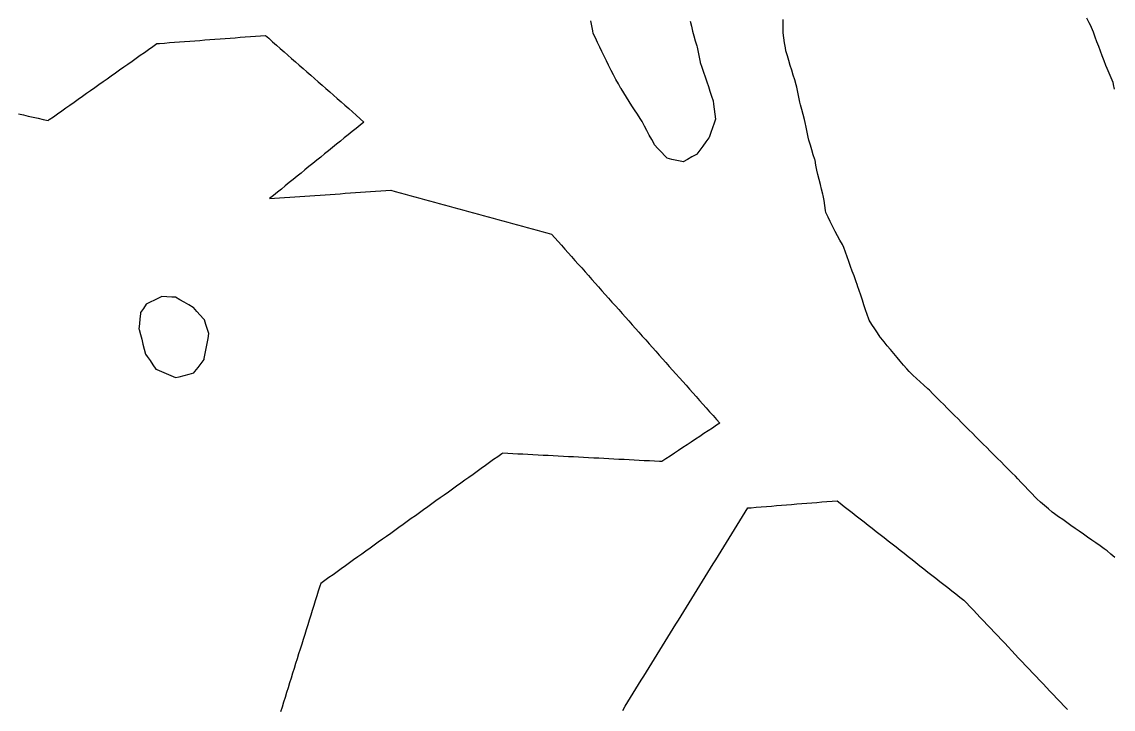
# Model space of a CAD drawing. Header units: millimetres. Extents: x 230 to 3347, y 514 to 5196.
# Drawn here: x 1133.4 to 1348.8, y 1534.5 to 1670.3 of the extents above; entities that cross this region are included whole.
import ezdxf

# ---------------------------------------------------------------- set-up
doc = ezdxf.new("R2010")
doc.units = ezdxf.units.MM
for name, color, linetype in [('ALL_HOLES', 1, 'Continuous'), ('ALL_ISLANDS', 7, 'Continuous'), ('OUTLINE_ISLAND_01', 7, 'Continuous'), ('OUTLINE_ISLAND_01_HOLE_03', 1, 'Continuous'), ('OUTLINE_ISLAND_01_HOLE_07', 1, 'Continuous'), ('OUTLINE_ISLAND_48', 7, 'Continuous')]:
    doc.layers.add(name, color=color, linetype=linetype)

msp = doc.modelspace()

# ---------------------------------------------------------------- linework, layer by layer
at = {"layer": 'ALL_HOLES'}
for points in [[(1265.3721, 1670.3829), (1265.5909, 1669.4072), (1265.8098, 1668.4314), (1266.0842, 1667.4709), (1266.3589, 1666.5094), (1266.6336, 1665.5479), (1266.6998, 1665.2253), (1266.9008, 1664.2457), (1267.1018, 1663.2661), (1267.3028, 1662.2865), (1267.3254, 1662.22), (1267.6471, 1661.2731), (1267.9688, 1660.3263), (1268.2905, 1659.3795), (1268.6122, 1658.4326), (1268.9339, 1657.4858), (1269.2556, 1656.5389), (1269.5773, 1655.5921), (1269.8991, 1654.6453), (1269.9747, 1653.9921), (1270.0898, 1652.9988), (1270.2048, 1652.0054), (1270.3199, 1651.012), (1270.0711, 1650.2727), (1269.7522, 1649.3249), (1269.4333, 1648.3771), (1269.1144, 1647.4293), (1269.0437, 1647.3334), (1268.4503, 1646.5285), (1267.8569, 1645.7237), (1267.2634, 1644.9188), (1266.67, 1644.1139), (1266.568, 1644.0569), (1265.6948, 1643.5695), (1264.8217, 1643.0821), (1263.9485, 1642.5947), (1263.7084, 1642.6499), (1262.7339, 1642.8741), (1261.7593, 1643.0983), (1260.7848, 1643.3225), (1260.3486, 1643.7924), (1259.6683, 1644.5253), (1258.9879, 1645.2582), (1258.3076, 1645.9911), (1258.224, 1646.147), (1257.7514, 1647.0282), (1257.2787, 1647.9095), (1256.8061, 1648.7907), (1256.3334, 1649.672), (1255.8608, 1650.5533), (1255.4691, 1651.166), (1254.9304, 1652.0085), (1254.3917, 1652.851), (1253.8531, 1653.6936), (1253.3144, 1654.5361), (1252.7758, 1655.3786), (1252.2371, 1656.2211), (1251.6984, 1657.0636), (1251.6656, 1657.1239), (1251.1872, 1658.002), (1250.7088, 1658.8802), (1250.2303, 1659.7583), (1249.7519, 1660.6364), (1249.6832, 1660.7788), (1249.2485, 1661.6794), (1248.8138, 1662.5799), (1248.3791, 1663.4805), (1247.9444, 1664.3811), (1247.5097, 1665.2816), (1247.0749, 1666.1822), (1246.6402, 1667.0828), (1246.2055, 1667.9834), (1246.1137, 1668.4786), (1245.9313, 1669.4618), (1245.7489, 1670.445)], [(1349.14, 1564.4613), (1348.3925, 1565.1255), (1347.645, 1565.7898), (1347.048, 1566.2088), (1346.2295, 1566.7834), (1345.4111, 1567.3579), (1344.5926, 1567.9325), (1343.7741, 1568.507), (1342.9557, 1569.0816), (1342.1372, 1569.6561), (1341.3187, 1570.2307), (1340.5003, 1570.8052), (1339.6818, 1571.3798), (1338.8633, 1571.9543), (1338.0448, 1572.5289), (1337.2264, 1573.1034), (1336.8033, 1573.4598), (1336.0386, 1574.1042), (1335.2739, 1574.7485), (1334.5092, 1575.3929), (1333.7444, 1576.0372), (1333.4285, 1576.3749), (1332.7454, 1577.1051), (1332.0622, 1577.8354), (1331.379, 1578.5656), (1330.6958, 1579.2959), (1330.0126, 1580.0261), (1329.5195, 1580.5196), (1328.8126, 1581.227), (1328.1058, 1581.9344), (1327.399, 1582.6418), (1326.6922, 1583.3492), (1325.9854, 1584.0566), (1325.2785, 1584.764), (1324.5717, 1585.4714), (1323.8649, 1586.1787), (1323.1581, 1586.8861), (1322.4512, 1587.5935), (1321.7444, 1588.3009), (1321.0376, 1589.0083), (1320.3308, 1589.7157), (1319.6239, 1590.4231), (1318.9171, 1591.1305), (1318.2103, 1591.8379), (1317.5035, 1592.5452), (1316.7966, 1593.2526), (1316.0898, 1593.96), (1315.383, 1594.6674), (1314.6762, 1595.3748), (1313.9693, 1596.0822), (1313.2625, 1596.7896), (1312.5557, 1597.497), (1312.2222, 1597.8041), (1311.4866, 1598.4816), (1310.751, 1599.1591), (1310.0155, 1599.8365), (1309.2799, 1600.514), (1308.5443, 1601.1914), (1308.1093, 1601.7087), (1307.4657, 1602.4741), (1306.8221, 1603.2394), (1306.1785, 1604.0048), (1305.5349, 1604.7701), (1304.8912, 1605.5355), (1304.2476, 1606.3008), (1303.604, 1607.0662), (1302.9604, 1607.8315), (1302.8666, 1607.9752), (1302.3199, 1608.8126), (1301.7732, 1609.6499), (1301.2266, 1610.4872), (1300.6799, 1611.3246), (1300.6151, 1611.5157), (1300.2938, 1612.4627), (1299.9726, 1613.4097), (1299.6513, 1614.3567), (1299.3301, 1615.3037), (1299.0088, 1616.2507), (1298.6875, 1617.1976), (1298.3663, 1618.1446), (1298.3507, 1618.1885), (1298.0161, 1619.1309), (1297.6814, 1620.0732), (1297.3468, 1621.0156), (1297.0122, 1621.9579), (1296.6775, 1622.9003), (1296.3429, 1623.8426), (1296.0083, 1624.7849), (1295.6736, 1625.7273), (1295.3832, 1626.2547), (1294.9009, 1627.1307), (1294.4185, 1628.0066), (1293.9362, 1628.8826), (1293.8715, 1629.0148), (1293.432, 1629.9131), (1292.9926, 1630.8113), (1292.5531, 1631.7096), (1292.1137, 1632.6079), (1292.0567, 1632.9925), (1291.91, 1633.9817), (1291.7633, 1634.9708), (1291.6166, 1635.96), (1291.5487, 1636.2191), (1291.295, 1637.1864), (1291.0412, 1638.1537), (1290.7875, 1639.1209), (1290.5338, 1640.0882), (1290.3685, 1640.9448), (1290.1791, 1641.9267), (1289.9897, 1642.9086), (1289.9445, 1643.0561), (1289.6514, 1644.0122), (1289.3583, 1644.9683), (1289.0652, 1645.9243), (1288.772, 1646.8804), (1288.654, 1647.4649), (1288.4561, 1648.4451), (1288.2582, 1649.4254), (1288.0602, 1650.4056), (1287.8987, 1650.9877), (1287.6314, 1651.9513), (1287.3641, 1652.9149), (1287.0968, 1653.8785), (1286.9906, 1654.4089), (1286.7944, 1655.3894), (1286.5981, 1656.37), (1286.4018, 1657.3505), (1286.2594, 1657.8217), (1285.97, 1658.7789), (1285.6806, 1659.7362), (1285.3913, 1660.6934), (1285.1019, 1661.6506), (1284.8125, 1662.6078), (1284.5231, 1663.565), (1284.2337, 1664.5222), (1284.1395, 1665.1171), (1283.9831, 1666.1048), (1283.8266, 1667.0925), (1283.6701, 1668.0801), (1283.6795, 1668.7255), (1283.694, 1669.7254), (1283.7086, 1670.7253)], [(1343.5494, 1671.0266), (1344.0171, 1670.1427), (1344.4847, 1669.2588), (1344.5068, 1669.2001), (1344.8581, 1668.2638), (1345.2094, 1667.3276), (1345.5607, 1666.3913), (1345.912, 1665.455), (1346.2633, 1664.5188), (1346.6146, 1663.5825), (1346.9659, 1662.6463), (1347.3172, 1661.71), (1347.5682, 1661.118), (1347.9585, 1660.1973), (1348.3489, 1659.2767), (1348.7392, 1658.356), (1348.8179, 1657.9144), (1348.9934, 1656.9299)]]:
    msp.add_lwpolyline(points, dxfattribs=at)
at = {"layer": 'ALL_ISLANDS'}
for points in [[(1132.7753, 1652.0766), (1133.7516, 1651.8605), (1134.728, 1651.6444), (1135.7043, 1651.4282), (1136.6807, 1651.2121), (1137.6571, 1650.9959), (1138.6334, 1650.7798), (1138.8675, 1650.9454), (1139.6838, 1651.523), (1140.5002, 1652.1006), (1141.3165, 1652.6781), (1142.1328, 1653.2557), (1142.9492, 1653.8333), (1143.7655, 1654.4109), (1144.5818, 1654.9885), (1145.3981, 1655.5661), (1146.2145, 1656.1436), (1147.0308, 1656.7212), (1147.8471, 1657.2988), (1148.6635, 1657.8764), (1149.4798, 1658.454), (1150.2961, 1659.0316), (1151.1125, 1659.6091), (1151.9288, 1660.1867), (1152.7451, 1660.7643), (1153.5615, 1661.3419), (1154.3778, 1661.9195), (1155.1941, 1662.4971), (1156.0105, 1663.0746), (1156.8268, 1663.6522), (1157.6431, 1664.2298), (1158.4595, 1664.8074), (1159.2758, 1665.385), (1160.0921, 1665.9626), (1160.5986, 1666.0008), (1161.5957, 1666.0761), (1162.5929, 1666.1513), (1163.59, 1666.2266), (1164.5872, 1666.3019), (1165.5844, 1666.3771), (1166.5815, 1666.4524), (1167.5787, 1666.5277), (1168.5759, 1666.603), (1169.573, 1666.6782), (1170.5702, 1666.7535), (1171.5674, 1666.8288), (1172.5645, 1666.9041), (1173.5617, 1666.9793), (1174.5588, 1667.0546), (1175.556, 1667.1299), (1176.5532, 1667.2051), (1177.5503, 1667.2804), (1178.5475, 1667.3557), (1179.5447, 1667.431), (1180.5418, 1667.5062), (1181.539, 1667.5815), (1182.1998, 1666.9992), (1182.9502, 1666.3382), (1183.7005, 1665.6771), (1184.4508, 1665.016), (1185.2011, 1664.3549), (1185.9514, 1663.6938), (1186.7017, 1663.0328), (1187.4521, 1662.3717), (1188.2024, 1661.7106), (1188.9527, 1661.0495), (1189.703, 1660.3885), (1190.4533, 1659.7274), (1191.2036, 1659.0663), (1191.954, 1658.4052), (1192.7043, 1657.7441), (1193.4546, 1657.0831), (1194.2049, 1656.422), (1194.9552, 1655.7609), (1195.7055, 1655.0998), (1196.4558, 1654.4387), (1197.2062, 1653.7777), (1197.9565, 1653.1166), (1198.7068, 1652.4555), (1199.4571, 1651.7944), (1200.2074, 1651.1333), (1200.9577, 1650.4723), (1200.1986, 1649.8556), (1199.4224, 1649.2251), (1198.6462, 1648.5946), (1197.87, 1647.9641), (1197.0938, 1647.3336), (1196.3176, 1646.7031), (1195.5415, 1646.0726), (1194.7653, 1645.4421), (1193.9891, 1644.8116), (1193.2129, 1644.1811), (1192.4367, 1643.5506), (1191.6605, 1642.9201), (1190.8843, 1642.2896), (1190.1081, 1641.6591), (1189.332, 1641.0285), (1188.5558, 1640.398), (1187.7796, 1639.7675), (1187.0034, 1639.137), (1186.2272, 1638.5065), (1185.451, 1637.876), (1184.6748, 1637.2455), (1183.8986, 1636.615), (1183.1225, 1635.9845), (1182.3463, 1635.354), (1183.3226, 1635.4218), (1184.3202, 1635.4911), (1185.3178, 1635.5603), (1186.3154, 1635.6296), (1187.313, 1635.6988), (1188.3106, 1635.7681), (1189.3082, 1635.8373), (1190.3058, 1635.9066), (1191.3034, 1635.9758), (1192.301, 1636.0451), (1193.2986, 1636.1143), (1194.2962, 1636.1836), (1195.2938, 1636.2528), (1196.2914, 1636.3221), (1197.289, 1636.3913), (1198.2866, 1636.4606), (1199.2842, 1636.5298), (1200.2818, 1636.5991), (1201.2794, 1636.6683), (1202.277, 1636.7376), (1203.2746, 1636.8068), (1204.2722, 1636.8761), (1205.2698, 1636.9453), (1206.2674, 1637.0146), (1207.1527, 1636.7718), (1208.1171, 1636.5073), (1209.0815, 1636.2428), (1210.0458, 1635.9783), (1211.0102, 1635.7139), (1211.9746, 1635.4494), (1212.939, 1635.1849), (1213.9034, 1634.9204), (1214.8678, 1634.6559), (1215.8322, 1634.3914), (1216.7966, 1634.127), (1217.761, 1633.8625), (1218.7254, 1633.598), (1219.6897, 1633.3335), (1220.6541, 1633.069), (1221.6185, 1632.8045), (1222.5829, 1632.5401), (1223.5473, 1632.2756), (1224.5117, 1632.0111), (1225.4761, 1631.7466), (1226.4405, 1631.4821), (1227.4049, 1631.2177), (1228.3693, 1630.9532), (1229.3337, 1630.6887), (1230.298, 1630.4242), (1231.2624, 1630.1597), (1232.2268, 1629.8952), (1233.1912, 1629.6308), (1234.1556, 1629.3663), (1235.12, 1629.1018), (1236.0844, 1628.8373), (1237.0488, 1628.5728), (1238.0132, 1628.3083), (1238.6212, 1627.6248), (1239.2859, 1626.8776), (1239.9505, 1626.1304), (1240.6152, 1625.3833), (1241.2798, 1624.6361), (1241.9444, 1623.8889), (1242.6091, 1623.1418), (1243.2737, 1622.3946), (1243.9383, 1621.6475), (1244.603, 1620.9003), (1245.2676, 1620.1531), (1245.9323, 1619.406), (1246.5969, 1618.6588), (1247.2615, 1617.9116), (1247.9262, 1617.1645), (1248.5908, 1616.4173), (1249.2555, 1615.6701), (1249.9201, 1614.923), (1250.5847, 1614.1758), (1251.2494, 1613.4286), (1251.914, 1612.6815), (1252.5787, 1611.9343), (1253.2433, 1611.1872), (1253.9079, 1610.44), (1254.5726, 1609.6928), (1255.2372, 1608.9457), (1255.9019, 1608.1985), (1256.5665, 1607.4513), (1257.2311, 1606.7042), (1257.8958, 1605.957), (1258.5604, 1605.2098), (1259.2251, 1604.4627), (1259.8897, 1603.7155), (1260.5543, 1602.9683), (1261.219, 1602.2212), (1261.8836, 1601.474), (1262.5482, 1600.7268), (1263.2129, 1599.9797), (1263.8775, 1599.2325), (1264.5422, 1598.4854), (1265.2068, 1597.7382), (1265.8714, 1596.991), (1266.5361, 1596.2439), (1267.2007, 1595.4967), (1267.8654, 1594.7495), (1268.53, 1594.0024), (1269.1946, 1593.2552), (1269.8593, 1592.508), (1270.5239, 1591.7609), (1271.1886, 1591.0137), (1270.5614, 1590.5978), (1269.728, 1590.0451), (1268.8946, 1589.4924), (1268.0612, 1588.9397), (1267.2278, 1588.387), (1266.3944, 1587.8343), (1265.561, 1587.2816), (1264.7276, 1586.7289), (1263.8943, 1586.1763), (1263.0609, 1585.6236), (1262.2275, 1585.0709), (1261.3941, 1584.5182), (1260.5607, 1583.9655), (1259.7273, 1583.4128), (1259.2895, 1583.436), (1258.2909, 1583.4888), (1257.2923, 1583.5417), (1256.2937, 1583.5946), (1255.2951, 1583.6474), (1254.2965, 1583.7003), (1253.2979, 1583.7531), (1252.2993, 1583.806), (1251.3007, 1583.8588), (1250.3021, 1583.9117), (1249.3035, 1583.9646), (1248.3049, 1584.0174), (1247.3063, 1584.0703), (1246.3077, 1584.1231), (1245.3091, 1584.176), (1244.3105, 1584.2288), (1243.3119, 1584.2817), (1242.3133, 1584.3346), (1241.3147, 1584.3874), (1240.3161, 1584.4403), (1239.3175, 1584.4931), (1238.3189, 1584.546), (1237.3203, 1584.5988), (1236.3217, 1584.6517), (1235.3231, 1584.7046), (1234.3245, 1584.7574), (1233.3259, 1584.8103), (1232.3273, 1584.8631), (1231.3287, 1584.916), (1230.3301, 1584.9688), (1229.3315, 1585.0217), (1228.3329, 1585.0746), (1228.1873, 1584.9702), (1227.3745, 1584.3876), (1226.5617, 1583.805), (1225.749, 1583.2224), (1224.9362, 1582.6398), (1224.1234, 1582.0572), (1223.3107, 1581.4747), (1222.4979, 1580.8921), (1221.6851, 1580.3095), (1220.8723, 1579.7269), (1220.0596, 1579.1443), (1219.2468, 1578.5617), (1218.434, 1577.9791), (1217.6213, 1577.3966), (1216.8085, 1576.814), (1215.9957, 1576.2314), (1215.183, 1575.6488), (1214.3702, 1575.0662), (1213.5574, 1574.4836), (1212.7447, 1573.901), (1211.9319, 1573.3184), (1211.1191, 1572.7359), (1210.3064, 1572.1533), (1209.4936, 1571.5707), (1208.6808, 1570.9881), (1207.8681, 1570.4055), (1207.0553, 1569.8229), (1206.2425, 1569.2403), (1205.4297, 1568.6577), (1204.617, 1568.0752), (1203.8042, 1567.4926), (1202.9914, 1566.91), (1202.1787, 1566.3274), (1201.3659, 1565.7448), (1200.5531, 1565.1622), (1199.7404, 1564.5796), (1198.9276, 1563.9971), (1198.1148, 1563.4145), (1197.3021, 1562.8319), (1196.4893, 1562.2493), (1195.6765, 1561.6667), (1194.8638, 1561.0841), (1194.051, 1560.5015), (1193.2382, 1559.9189), (1192.4255, 1559.3364), (1192.2569, 1558.7971), (1191.9586, 1557.8426), (1191.6603, 1556.8881), (1191.362, 1555.9337), (1191.0637, 1554.9792), (1190.7654, 1554.0247), (1190.467, 1553.0702), (1190.1687, 1552.1158), (1189.8704, 1551.1613), (1189.5721, 1550.2068), (1189.2738, 1549.2524), (1188.9755, 1548.2979), (1188.6772, 1547.3434), (1188.3789, 1546.389), (1188.0806, 1545.4345), (1187.7823, 1544.48), (1187.484, 1543.5256), (1187.1857, 1542.5711), (1186.8873, 1541.6166), (1186.589, 1540.6621), (1186.2907, 1539.7077), (1185.9924, 1538.7532), (1185.6941, 1537.7987), (1185.3958, 1536.8443), (1185.0975, 1535.8898), (1184.7992, 1534.9353), (1184.5009, 1533.9809)], [(1252.0257, 1534.2699), (1252.5512, 1535.1206), (1253.0767, 1535.9714), (1253.6022, 1536.8222), (1254.1277, 1537.673), (1254.6532, 1538.5238), (1255.1787, 1539.3746), (1255.7042, 1540.2254), (1256.2296, 1541.0762), (1256.7551, 1541.927), (1257.2806, 1542.7778), (1257.8061, 1543.6286), (1258.3316, 1544.4794), (1258.8571, 1545.3302), (1259.3826, 1546.181), (1259.9081, 1547.0318), (1260.4336, 1547.8826), (1260.9591, 1548.7334), (1261.4846, 1549.5842), (1262.0101, 1550.435), (1262.5356, 1551.2858), (1263.0611, 1552.1366), (1263.5866, 1552.9874), (1264.112, 1553.8382), (1264.6375, 1554.689), (1265.163, 1555.5398), (1265.6885, 1556.3906), (1266.214, 1557.2414), (1266.7395, 1558.0922), (1267.265, 1558.943), (1267.7905, 1559.7938), (1268.316, 1560.6446), (1268.8415, 1561.4954), (1269.367, 1562.3462), (1269.8925, 1563.197), (1270.418, 1564.0478), (1270.9435, 1564.8986), (1271.469, 1565.7494), (1271.9944, 1566.6002), (1272.5199, 1567.451), (1273.0454, 1568.3018), (1273.5709, 1569.1526), (1274.0964, 1570.0034), (1274.6219, 1570.8542), (1275.1474, 1571.705), (1275.6729, 1572.5558), (1276.1984, 1573.4066), (1276.7239, 1574.2573), (1277.3942, 1574.3121), (1278.3908, 1574.3935), (1279.3875, 1574.4749), (1280.3842, 1574.5563), (1281.3809, 1574.6377), (1282.3776, 1574.7191), (1283.3742, 1574.8005), (1284.3709, 1574.8819), (1285.3676, 1574.9633), (1286.3643, 1575.0447), (1287.361, 1575.1261), (1288.3577, 1575.2075), (1289.3543, 1575.2889), (1290.351, 1575.3703), (1291.3477, 1575.4517), (1292.3444, 1575.5331), (1293.3411, 1575.6145), (1294.3377, 1575.6959), (1294.9705, 1575.1991), (1295.757, 1574.5815), (1296.5435, 1573.9639), (1297.33, 1573.3464), (1298.1165, 1572.7288), (1298.903, 1572.1112), (1299.6896, 1571.4937), (1300.4761, 1570.8761), (1301.2626, 1570.2585), (1302.0491, 1569.6409), (1302.8356, 1569.0234), (1303.6221, 1568.4058), (1304.4086, 1567.7882), (1305.1952, 1567.1707), (1305.9817, 1566.5531), (1306.7682, 1565.9355), (1307.5547, 1565.3179), (1308.3412, 1564.7004), (1309.1277, 1564.0828), (1309.9142, 1563.4652), (1310.7008, 1562.8477), (1311.4873, 1562.2301), (1312.2738, 1561.6125), (1313.0603, 1560.9949), (1313.8468, 1560.3774), (1314.6333, 1559.7598), (1315.4198, 1559.1422), (1316.2064, 1558.5246), (1316.9929, 1557.9071), (1317.7794, 1557.2895), (1318.5659, 1556.6719), (1319.3524, 1556.0544), (1319.8585, 1555.5198), (1320.546, 1554.7936), (1321.2335, 1554.0674), (1321.921, 1553.3412), (1322.6086, 1552.6151), (1323.2961, 1551.8889), (1323.9836, 1551.1627), (1324.6711, 1550.4365), (1325.3586, 1549.7103), (1326.0461, 1548.9842), (1326.7336, 1548.258), (1327.4211, 1547.5318), (1328.1086, 1546.8056), (1328.7961, 1546.0795), (1329.4836, 1545.3533), (1330.1711, 1544.6271), (1330.8586, 1543.9009), (1331.5461, 1543.1747), (1332.2336, 1542.4486), (1332.9211, 1541.7224), (1333.6086, 1540.9962), (1334.2961, 1540.27), (1334.9837, 1539.5438), (1335.6712, 1538.8177), (1336.3587, 1538.0915), (1337.0462, 1537.3653), (1337.7337, 1536.6391), (1338.4212, 1535.9129), (1339.1087, 1535.1868), (1339.7962, 1534.4606)]]:
    msp.add_lwpolyline(points, dxfattribs=at)
msp.add_lwpolyline([(1157.9743, 1614.5125), (1157.4335, 1613.6713), (1156.8928, 1612.8301), (1156.8711, 1612.6269), (1156.7649, 1611.6325), (1156.6587, 1610.6382), (1156.5525, 1609.6438), (1156.5916, 1609.4959), (1156.8472, 1608.5292), (1157.1028, 1607.5624), (1157.3585, 1606.5956), (1157.6141, 1605.6288), (1157.8697, 1604.662), (1158.2034, 1604.1746), (1158.7684, 1603.3495), (1159.3334, 1602.5244), (1159.8984, 1601.6993), (1160.1214, 1601.602), (1161.0378, 1601.2018), (1161.9543, 1600.8017), (1162.8707, 1600.4016), (1163.7872, 1600.0014), (1164.5094, 1600.1832), (1165.4791, 1600.4273), (1166.4489, 1600.6714), (1167.4186, 1600.9155), (1167.6248, 1601.1939), (1168.22, 1601.9976), (1168.8151, 1602.8012), (1169.4102, 1603.6049), (1169.4434, 1603.7786), (1169.6312, 1604.7608), (1169.8191, 1605.743), (1170.0069, 1606.7252), (1170.1947, 1607.7074), (1170.3826, 1608.6896), (1170.103, 1609.5303), (1169.7874, 1610.4792), (1169.4719, 1611.4281), (1169.32, 1611.5977), (1168.6527, 1612.3425), (1167.9854, 1613.0874), (1167.3182, 1613.8322), (1167.2431, 1613.8754), (1166.3769, 1614.375), (1165.5106, 1614.8746), (1164.6443, 1615.3742), (1163.7781, 1615.8738), (1163.08, 1615.9074), (1162.0811, 1615.9557), (1161.0823, 1616.0039), (1160.5603, 1615.7534), (1159.6587, 1615.3208), (1158.7571, 1614.8881)], close=True, dxfattribs=at)
at = {"layer": 'OUTLINE_ISLAND_01'}
for points in [[(1132.7753, 1652.0766), (1133.7516, 1651.8605), (1134.728, 1651.6444), (1135.7043, 1651.4282), (1136.6807, 1651.2121), (1137.6571, 1650.9959), (1138.6334, 1650.7798), (1138.8675, 1650.9454), (1139.6838, 1651.523), (1140.5002, 1652.1006), (1141.3165, 1652.6781), (1142.1328, 1653.2557), (1142.9492, 1653.8333), (1143.7655, 1654.4109), (1144.5818, 1654.9885), (1145.3981, 1655.5661), (1146.2145, 1656.1436), (1147.0308, 1656.7212), (1147.8471, 1657.2988), (1148.6635, 1657.8764), (1149.4798, 1658.454), (1150.2961, 1659.0316), (1151.1125, 1659.6091), (1151.9288, 1660.1867), (1152.7451, 1660.7643), (1153.5615, 1661.3419), (1154.3778, 1661.9195), (1155.1941, 1662.4971), (1156.0105, 1663.0746), (1156.8268, 1663.6522), (1157.6431, 1664.2298), (1158.4595, 1664.8074), (1159.2758, 1665.385), (1160.0921, 1665.9626), (1160.5986, 1666.0008), (1161.5957, 1666.0761), (1162.5929, 1666.1513), (1163.59, 1666.2266), (1164.5872, 1666.3019), (1165.5844, 1666.3771), (1166.5815, 1666.4524), (1167.5787, 1666.5277), (1168.5759, 1666.603), (1169.573, 1666.6782), (1170.5702, 1666.7535), (1171.5674, 1666.8288), (1172.5645, 1666.9041), (1173.5617, 1666.9793), (1174.5588, 1667.0546), (1175.556, 1667.1299), (1176.5532, 1667.2051), (1177.5503, 1667.2804), (1178.5475, 1667.3557), (1179.5447, 1667.431), (1180.5418, 1667.5062), (1181.539, 1667.5815), (1182.1998, 1666.9992), (1182.9502, 1666.3382), (1183.7005, 1665.6771), (1184.4508, 1665.016), (1185.2011, 1664.3549), (1185.9514, 1663.6938), (1186.7017, 1663.0328), (1187.4521, 1662.3717), (1188.2024, 1661.7106), (1188.9527, 1661.0495), (1189.703, 1660.3885), (1190.4533, 1659.7274), (1191.2036, 1659.0663), (1191.954, 1658.4052), (1192.7043, 1657.7441), (1193.4546, 1657.0831), (1194.2049, 1656.422), (1194.9552, 1655.7609), (1195.7055, 1655.0998), (1196.4558, 1654.4387), (1197.2062, 1653.7777), (1197.9565, 1653.1166), (1198.7068, 1652.4555), (1199.4571, 1651.7944), (1200.2074, 1651.1333), (1200.9577, 1650.4723), (1200.1986, 1649.8556), (1199.4224, 1649.2251), (1198.6462, 1648.5946), (1197.87, 1647.9641), (1197.0938, 1647.3336), (1196.3176, 1646.7031), (1195.5415, 1646.0726), (1194.7653, 1645.4421), (1193.9891, 1644.8116), (1193.2129, 1644.1811), (1192.4367, 1643.5506), (1191.6605, 1642.9201), (1190.8843, 1642.2896), (1190.1081, 1641.6591), (1189.332, 1641.0285), (1188.5558, 1640.398), (1187.7796, 1639.7675), (1187.0034, 1639.137), (1186.2272, 1638.5065), (1185.451, 1637.876), (1184.6748, 1637.2455), (1183.8986, 1636.615), (1183.1225, 1635.9845), (1182.3463, 1635.354), (1183.3226, 1635.4218), (1184.3202, 1635.4911), (1185.3178, 1635.5603), (1186.3154, 1635.6296), (1187.313, 1635.6988), (1188.3106, 1635.7681), (1189.3082, 1635.8373), (1190.3058, 1635.9066), (1191.3034, 1635.9758), (1192.301, 1636.0451), (1193.2986, 1636.1143), (1194.2962, 1636.1836), (1195.2938, 1636.2528), (1196.2914, 1636.3221), (1197.289, 1636.3913), (1198.2866, 1636.4606), (1199.2842, 1636.5298), (1200.2818, 1636.5991), (1201.2794, 1636.6683), (1202.277, 1636.7376), (1203.2746, 1636.8068), (1204.2722, 1636.8761), (1205.2698, 1636.9453), (1206.2674, 1637.0146), (1207.1527, 1636.7718), (1208.1171, 1636.5073), (1209.0815, 1636.2428), (1210.0458, 1635.9783), (1211.0102, 1635.7139), (1211.9746, 1635.4494), (1212.939, 1635.1849), (1213.9034, 1634.9204), (1214.8678, 1634.6559), (1215.8322, 1634.3914), (1216.7966, 1634.127), (1217.761, 1633.8625), (1218.7254, 1633.598), (1219.6897, 1633.3335), (1220.6541, 1633.069), (1221.6185, 1632.8045), (1222.5829, 1632.5401), (1223.5473, 1632.2756), (1224.5117, 1632.0111), (1225.4761, 1631.7466), (1226.4405, 1631.4821), (1227.4049, 1631.2177), (1228.3693, 1630.9532), (1229.3337, 1630.6887), (1230.298, 1630.4242), (1231.2624, 1630.1597), (1232.2268, 1629.8952), (1233.1912, 1629.6308), (1234.1556, 1629.3663), (1235.12, 1629.1018), (1236.0844, 1628.8373), (1237.0488, 1628.5728), (1238.0132, 1628.3083), (1238.6212, 1627.6248), (1239.2859, 1626.8776), (1239.9505, 1626.1304), (1240.6152, 1625.3833), (1241.2798, 1624.6361), (1241.9444, 1623.8889), (1242.6091, 1623.1418), (1243.2737, 1622.3946), (1243.9383, 1621.6475), (1244.603, 1620.9003), (1245.2676, 1620.1531), (1245.9323, 1619.406), (1246.5969, 1618.6588), (1247.2615, 1617.9116), (1247.9262, 1617.1645), (1248.5908, 1616.4173), (1249.2555, 1615.6701), (1249.9201, 1614.923), (1250.5847, 1614.1758), (1251.2494, 1613.4286), (1251.914, 1612.6815), (1252.5787, 1611.9343), (1253.2433, 1611.1872), (1253.9079, 1610.44), (1254.5726, 1609.6928), (1255.2372, 1608.9457), (1255.9019, 1608.1985), (1256.5665, 1607.4513), (1257.2311, 1606.7042), (1257.8958, 1605.957), (1258.5604, 1605.2098), (1259.2251, 1604.4627), (1259.8897, 1603.7155), (1260.5543, 1602.9683), (1261.219, 1602.2212), (1261.8836, 1601.474), (1262.5482, 1600.7268), (1263.2129, 1599.9797), (1263.8775, 1599.2325), (1264.5422, 1598.4854), (1265.2068, 1597.7382), (1265.8714, 1596.991), (1266.5361, 1596.2439), (1267.2007, 1595.4967), (1267.8654, 1594.7495), (1268.53, 1594.0024), (1269.1946, 1593.2552), (1269.8593, 1592.508), (1270.5239, 1591.7609), (1271.1886, 1591.0137), (1270.5614, 1590.5978), (1269.728, 1590.0451), (1268.8946, 1589.4924), (1268.0612, 1588.9397), (1267.2278, 1588.387), (1266.3944, 1587.8343), (1265.561, 1587.2816), (1264.7276, 1586.7289), (1263.8943, 1586.1763), (1263.0609, 1585.6236), (1262.2275, 1585.0709), (1261.3941, 1584.5182), (1260.5607, 1583.9655), (1259.7273, 1583.4128), (1259.2895, 1583.436), (1258.2909, 1583.4888), (1257.2923, 1583.5417), (1256.2937, 1583.5946), (1255.2951, 1583.6474), (1254.2965, 1583.7003), (1253.2979, 1583.7531), (1252.2993, 1583.806), (1251.3007, 1583.8588), (1250.3021, 1583.9117), (1249.3035, 1583.9646), (1248.3049, 1584.0174), (1247.3063, 1584.0703), (1246.3077, 1584.1231), (1245.3091, 1584.176), (1244.3105, 1584.2288), (1243.3119, 1584.2817), (1242.3133, 1584.3346), (1241.3147, 1584.3874), (1240.3161, 1584.4403), (1239.3175, 1584.4931), (1238.3189, 1584.546), (1237.3203, 1584.5988), (1236.3217, 1584.6517), (1235.3231, 1584.7046), (1234.3245, 1584.7574), (1233.3259, 1584.8103), (1232.3273, 1584.8631), (1231.3287, 1584.916), (1230.3301, 1584.9688), (1229.3315, 1585.0217), (1228.3329, 1585.0746), (1228.1873, 1584.9702), (1227.3745, 1584.3876), (1226.5617, 1583.805), (1225.749, 1583.2224), (1224.9362, 1582.6398), (1224.1234, 1582.0572), (1223.3107, 1581.4747), (1222.4979, 1580.8921), (1221.6851, 1580.3095), (1220.8723, 1579.7269), (1220.0596, 1579.1443), (1219.2468, 1578.5617), (1218.434, 1577.9791), (1217.6213, 1577.3966), (1216.8085, 1576.814), (1215.9957, 1576.2314), (1215.183, 1575.6488), (1214.3702, 1575.0662), (1213.5574, 1574.4836), (1212.7447, 1573.901), (1211.9319, 1573.3184), (1211.1191, 1572.7359), (1210.3064, 1572.1533), (1209.4936, 1571.5707), (1208.6808, 1570.9881), (1207.8681, 1570.4055), (1207.0553, 1569.8229), (1206.2425, 1569.2403), (1205.4297, 1568.6577), (1204.617, 1568.0752), (1203.8042, 1567.4926), (1202.9914, 1566.91), (1202.1787, 1566.3274), (1201.3659, 1565.7448), (1200.5531, 1565.1622), (1199.7404, 1564.5796), (1198.9276, 1563.9971), (1198.1148, 1563.4145), (1197.3021, 1562.8319), (1196.4893, 1562.2493), (1195.6765, 1561.6667), (1194.8638, 1561.0841), (1194.051, 1560.5015), (1193.2382, 1559.9189), (1192.4255, 1559.3364), (1192.2569, 1558.7971), (1191.9586, 1557.8426), (1191.6603, 1556.8881), (1191.362, 1555.9337), (1191.0637, 1554.9792), (1190.7654, 1554.0247), (1190.467, 1553.0702), (1190.1687, 1552.1158), (1189.8704, 1551.1613), (1189.5721, 1550.2068), (1189.2738, 1549.2524), (1188.9755, 1548.2979), (1188.6772, 1547.3434), (1188.3789, 1546.389), (1188.0806, 1545.4345), (1187.7823, 1544.48), (1187.484, 1543.5256), (1187.1857, 1542.5711), (1186.8873, 1541.6166), (1186.589, 1540.6621), (1186.2907, 1539.7077), (1185.9924, 1538.7532), (1185.6941, 1537.7987), (1185.3958, 1536.8443), (1185.0975, 1535.8898), (1184.7992, 1534.9353), (1184.5009, 1533.9809)], [(1252.0257, 1534.2699), (1252.5512, 1535.1206), (1253.0767, 1535.9714), (1253.6022, 1536.8222), (1254.1277, 1537.673), (1254.6532, 1538.5238), (1255.1787, 1539.3746), (1255.7042, 1540.2254), (1256.2296, 1541.0762), (1256.7551, 1541.927), (1257.2806, 1542.7778), (1257.8061, 1543.6286), (1258.3316, 1544.4794), (1258.8571, 1545.3302), (1259.3826, 1546.181), (1259.9081, 1547.0318), (1260.4336, 1547.8826), (1260.9591, 1548.7334), (1261.4846, 1549.5842), (1262.0101, 1550.435), (1262.5356, 1551.2858), (1263.0611, 1552.1366), (1263.5866, 1552.9874), (1264.112, 1553.8382), (1264.6375, 1554.689), (1265.163, 1555.5398), (1265.6885, 1556.3906), (1266.214, 1557.2414), (1266.7395, 1558.0922), (1267.265, 1558.943), (1267.7905, 1559.7938), (1268.316, 1560.6446), (1268.8415, 1561.4954), (1269.367, 1562.3462), (1269.8925, 1563.197), (1270.418, 1564.0478), (1270.9435, 1564.8986), (1271.469, 1565.7494), (1271.9944, 1566.6002), (1272.5199, 1567.451), (1273.0454, 1568.3018), (1273.5709, 1569.1526), (1274.0964, 1570.0034), (1274.6219, 1570.8542), (1275.1474, 1571.705), (1275.6729, 1572.5558), (1276.1984, 1573.4066), (1276.7239, 1574.2573), (1277.3942, 1574.3121), (1278.3908, 1574.3935), (1279.3875, 1574.4749), (1280.3842, 1574.5563), (1281.3809, 1574.6377), (1282.3776, 1574.7191), (1283.3742, 1574.8005), (1284.3709, 1574.8819), (1285.3676, 1574.9633), (1286.3643, 1575.0447), (1287.361, 1575.1261), (1288.3577, 1575.2075), (1289.3543, 1575.2889), (1290.351, 1575.3703), (1291.3477, 1575.4517), (1292.3444, 1575.5331), (1293.3411, 1575.6145), (1294.3377, 1575.6959), (1294.9705, 1575.1991), (1295.757, 1574.5815), (1296.5435, 1573.9639), (1297.33, 1573.3464), (1298.1165, 1572.7288), (1298.903, 1572.1112), (1299.6896, 1571.4937), (1300.4761, 1570.8761), (1301.2626, 1570.2585), (1302.0491, 1569.6409), (1302.8356, 1569.0234), (1303.6221, 1568.4058), (1304.4086, 1567.7882), (1305.1952, 1567.1707), (1305.9817, 1566.5531), (1306.7682, 1565.9355), (1307.5547, 1565.3179), (1308.3412, 1564.7004), (1309.1277, 1564.0828), (1309.9142, 1563.4652), (1310.7008, 1562.8477), (1311.4873, 1562.2301), (1312.2738, 1561.6125), (1313.0603, 1560.9949), (1313.8468, 1560.3774), (1314.6333, 1559.7598), (1315.4198, 1559.1422), (1316.2064, 1558.5246), (1316.9929, 1557.9071), (1317.7794, 1557.2895), (1318.5659, 1556.6719), (1319.3524, 1556.0544), (1319.8585, 1555.5198), (1320.546, 1554.7936), (1321.2335, 1554.0674), (1321.921, 1553.3412), (1322.6086, 1552.6151), (1323.2961, 1551.8889), (1323.9836, 1551.1627), (1324.6711, 1550.4365), (1325.3586, 1549.7103), (1326.0461, 1548.9842), (1326.7336, 1548.258), (1327.4211, 1547.5318), (1328.1086, 1546.8056), (1328.7961, 1546.0795), (1329.4836, 1545.3533), (1330.1711, 1544.6271), (1330.8586, 1543.9009), (1331.5461, 1543.1747), (1332.2336, 1542.4486), (1332.9211, 1541.7224), (1333.6086, 1540.9962), (1334.2961, 1540.27), (1334.9837, 1539.5438), (1335.6712, 1538.8177), (1336.3587, 1538.0915), (1337.0462, 1537.3653), (1337.7337, 1536.6391), (1338.4212, 1535.9129), (1339.1087, 1535.1868), (1339.7962, 1534.4606)]]:
    msp.add_lwpolyline(points, dxfattribs=at)
at = {"layer": 'OUTLINE_ISLAND_01_HOLE_03'}
msp.add_lwpolyline([(1265.3721, 1670.3829), (1265.5909, 1669.4072), (1265.8098, 1668.4314), (1266.0842, 1667.4709), (1266.3589, 1666.5094), (1266.6336, 1665.5479), (1266.6998, 1665.2253), (1266.9008, 1664.2457), (1267.1018, 1663.2661), (1267.3028, 1662.2865), (1267.3254, 1662.22), (1267.6471, 1661.2731), (1267.9688, 1660.3263), (1268.2905, 1659.3795), (1268.6122, 1658.4326), (1268.9339, 1657.4858), (1269.2556, 1656.5389), (1269.5773, 1655.5921), (1269.8991, 1654.6453), (1269.9747, 1653.9921), (1270.0898, 1652.9988), (1270.2048, 1652.0054), (1270.3199, 1651.012), (1270.0711, 1650.2727), (1269.7522, 1649.3249), (1269.4333, 1648.3771), (1269.1144, 1647.4293), (1269.0437, 1647.3334), (1268.4503, 1646.5285), (1267.8569, 1645.7237), (1267.2634, 1644.9188), (1266.67, 1644.1139), (1266.568, 1644.0569), (1265.6948, 1643.5695), (1264.8217, 1643.0821), (1263.9485, 1642.5947), (1263.7084, 1642.6499), (1262.7339, 1642.8741), (1261.7593, 1643.0983), (1260.7848, 1643.3225), (1260.3486, 1643.7924), (1259.6683, 1644.5253), (1258.9879, 1645.2582), (1258.3076, 1645.9911), (1258.224, 1646.147), (1257.7514, 1647.0282), (1257.2787, 1647.9095), (1256.8061, 1648.7907), (1256.3334, 1649.672), (1255.8608, 1650.5533), (1255.4691, 1651.166), (1254.9304, 1652.0085), (1254.3917, 1652.851), (1253.8531, 1653.6936), (1253.3144, 1654.5361), (1252.7758, 1655.3786), (1252.2371, 1656.2211), (1251.6984, 1657.0636), (1251.6656, 1657.1239), (1251.1872, 1658.002), (1250.7088, 1658.8802), (1250.2303, 1659.7583), (1249.7519, 1660.6364), (1249.6832, 1660.7788), (1249.2485, 1661.6794), (1248.8138, 1662.5799), (1248.3791, 1663.4805), (1247.9444, 1664.3811), (1247.5097, 1665.2816), (1247.0749, 1666.1822), (1246.6402, 1667.0828), (1246.2055, 1667.9834), (1246.1137, 1668.4786), (1245.9313, 1669.4618), (1245.7489, 1670.445)], dxfattribs=at)
at = {"layer": 'OUTLINE_ISLAND_01_HOLE_07'}
for points in [[(1349.14, 1564.4613), (1348.3925, 1565.1255), (1347.645, 1565.7898), (1347.048, 1566.2088), (1346.2295, 1566.7834), (1345.4111, 1567.3579), (1344.5926, 1567.9325), (1343.7741, 1568.507), (1342.9557, 1569.0816), (1342.1372, 1569.6561), (1341.3187, 1570.2307), (1340.5003, 1570.8052), (1339.6818, 1571.3798), (1338.8633, 1571.9543), (1338.0448, 1572.5289), (1337.2264, 1573.1034), (1336.8033, 1573.4598), (1336.0386, 1574.1042), (1335.2739, 1574.7485), (1334.5092, 1575.3929), (1333.7444, 1576.0372), (1333.4285, 1576.3749), (1332.7454, 1577.1051), (1332.0622, 1577.8354), (1331.379, 1578.5656), (1330.6958, 1579.2959), (1330.0126, 1580.0261), (1329.5195, 1580.5196), (1328.8126, 1581.227), (1328.1058, 1581.9344), (1327.399, 1582.6418), (1326.6922, 1583.3492), (1325.9854, 1584.0566), (1325.2785, 1584.764), (1324.5717, 1585.4714), (1323.8649, 1586.1787), (1323.1581, 1586.8861), (1322.4512, 1587.5935), (1321.7444, 1588.3009), (1321.0376, 1589.0083), (1320.3308, 1589.7157), (1319.6239, 1590.4231), (1318.9171, 1591.1305), (1318.2103, 1591.8379), (1317.5035, 1592.5452), (1316.7966, 1593.2526), (1316.0898, 1593.96), (1315.383, 1594.6674), (1314.6762, 1595.3748), (1313.9693, 1596.0822), (1313.2625, 1596.7896), (1312.5557, 1597.497), (1312.2222, 1597.8041), (1311.4866, 1598.4816), (1310.751, 1599.1591), (1310.0155, 1599.8365), (1309.2799, 1600.514), (1308.5443, 1601.1914), (1308.1093, 1601.7087), (1307.4657, 1602.4741), (1306.8221, 1603.2394), (1306.1785, 1604.0048), (1305.5349, 1604.7701), (1304.8912, 1605.5355), (1304.2476, 1606.3008), (1303.604, 1607.0662), (1302.9604, 1607.8315), (1302.8666, 1607.9752), (1302.3199, 1608.8126), (1301.7732, 1609.6499), (1301.2266, 1610.4872), (1300.6799, 1611.3246), (1300.6151, 1611.5157), (1300.2938, 1612.4627), (1299.9726, 1613.4097), (1299.6513, 1614.3567), (1299.3301, 1615.3037), (1299.0088, 1616.2507), (1298.6875, 1617.1976), (1298.3663, 1618.1446), (1298.3507, 1618.1885), (1298.0161, 1619.1309), (1297.6814, 1620.0732), (1297.3468, 1621.0156), (1297.0122, 1621.9579), (1296.6775, 1622.9003), (1296.3429, 1623.8426), (1296.0083, 1624.7849), (1295.6736, 1625.7273), (1295.3832, 1626.2547), (1294.9009, 1627.1307), (1294.4185, 1628.0066), (1293.9362, 1628.8826), (1293.8715, 1629.0148), (1293.432, 1629.9131), (1292.9926, 1630.8113), (1292.5531, 1631.7096), (1292.1137, 1632.6079), (1292.0567, 1632.9925), (1291.91, 1633.9817), (1291.7633, 1634.9708), (1291.6166, 1635.96), (1291.5487, 1636.2191), (1291.295, 1637.1864), (1291.0412, 1638.1537), (1290.7875, 1639.1209), (1290.5338, 1640.0882), (1290.3685, 1640.9448), (1290.1791, 1641.9267), (1289.9897, 1642.9086), (1289.9445, 1643.0561), (1289.6514, 1644.0122), (1289.3583, 1644.9683), (1289.0652, 1645.9243), (1288.772, 1646.8804), (1288.654, 1647.4649), (1288.4561, 1648.4451), (1288.2582, 1649.4254), (1288.0602, 1650.4056), (1287.8987, 1650.9877), (1287.6314, 1651.9513), (1287.3641, 1652.9149), (1287.0968, 1653.8785), (1286.9906, 1654.4089), (1286.7944, 1655.3894), (1286.5981, 1656.37), (1286.4018, 1657.3505), (1286.2594, 1657.8217), (1285.97, 1658.7789), (1285.6806, 1659.7362), (1285.3913, 1660.6934), (1285.1019, 1661.6506), (1284.8125, 1662.6078), (1284.5231, 1663.565), (1284.2337, 1664.5222), (1284.1395, 1665.1171), (1283.9831, 1666.1048), (1283.8266, 1667.0925), (1283.6701, 1668.0801), (1283.6795, 1668.7255), (1283.694, 1669.7254), (1283.7086, 1670.7253)], [(1343.5494, 1671.0266), (1344.0171, 1670.1427), (1344.4847, 1669.2588), (1344.5068, 1669.2001), (1344.8581, 1668.2638), (1345.2094, 1667.3276), (1345.5607, 1666.3913), (1345.912, 1665.455), (1346.2633, 1664.5188), (1346.6146, 1663.5825), (1346.9659, 1662.6463), (1347.3172, 1661.71), (1347.5682, 1661.118), (1347.9585, 1660.1973), (1348.3489, 1659.2767), (1348.7392, 1658.356), (1348.8179, 1657.9144), (1348.9934, 1656.9299)]]:
    msp.add_lwpolyline(points, dxfattribs=at)
at = {"layer": 'OUTLINE_ISLAND_48'}
msp.add_lwpolyline([(1157.9743, 1614.5125), (1157.4335, 1613.6713), (1156.8928, 1612.8301), (1156.8711, 1612.6269), (1156.7649, 1611.6325), (1156.6587, 1610.6382), (1156.5525, 1609.6438), (1156.5916, 1609.4959), (1156.8472, 1608.5292), (1157.1028, 1607.5624), (1157.3585, 1606.5956), (1157.6141, 1605.6288), (1157.8697, 1604.662), (1158.2034, 1604.1746), (1158.7684, 1603.3495), (1159.3334, 1602.5244), (1159.8984, 1601.6993), (1160.1214, 1601.602), (1161.0378, 1601.2018), (1161.9543, 1600.8017), (1162.8707, 1600.4016), (1163.7872, 1600.0014), (1164.5094, 1600.1832), (1165.4791, 1600.4273), (1166.4489, 1600.6714), (1167.4186, 1600.9155), (1167.6248, 1601.1939), (1168.22, 1601.9976), (1168.8151, 1602.8012), (1169.4102, 1603.6049), (1169.4434, 1603.7786), (1169.6312, 1604.7608), (1169.8191, 1605.743), (1170.0069, 1606.7252), (1170.1947, 1607.7074), (1170.3826, 1608.6896), (1170.103, 1609.5303), (1169.7874, 1610.4792), (1169.4719, 1611.4281), (1169.32, 1611.5977), (1168.6527, 1612.3425), (1167.9854, 1613.0874), (1167.3182, 1613.8322), (1167.2431, 1613.8754), (1166.3769, 1614.375), (1165.5106, 1614.8746), (1164.6443, 1615.3742), (1163.7781, 1615.8738), (1163.08, 1615.9074), (1162.0811, 1615.9557), (1161.0823, 1616.0039), (1160.5603, 1615.7534), (1159.6587, 1615.3208), (1158.7571, 1614.8881)], close=True, dxfattribs=at)

doc.saveas('drawing.dxf')
